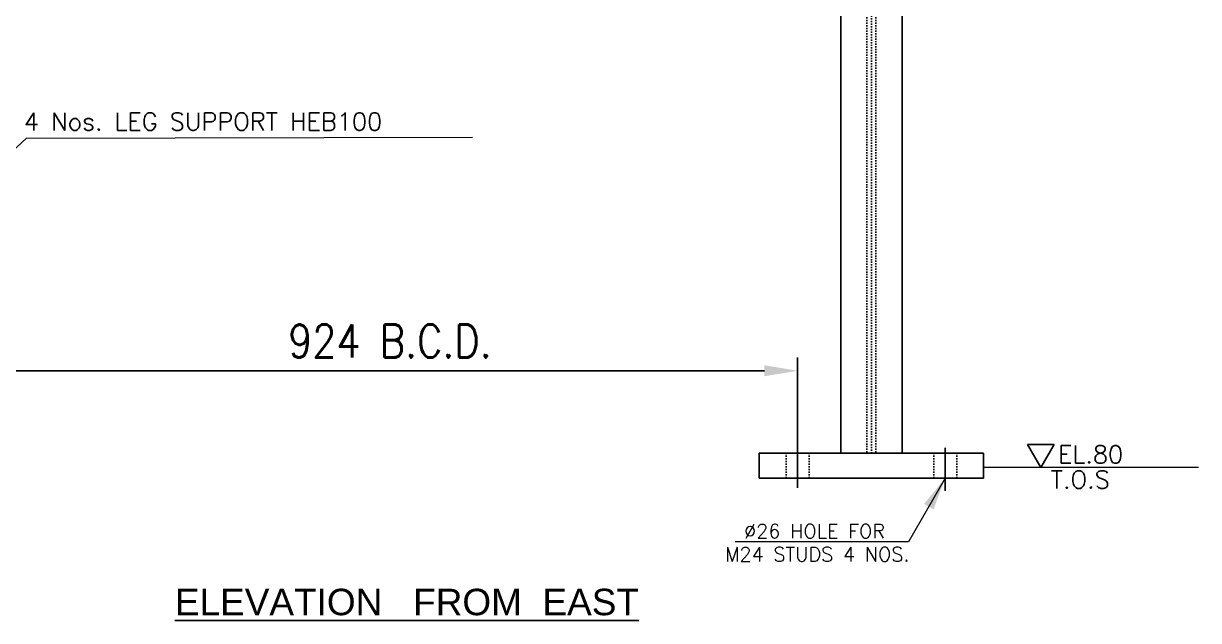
# Model space of a CAD drawing. Header units: inches. Extents: x -100737 to -99065, y -38026 to -37432.
# Drawn here: x -100606.1 to -100517.3, y -37735.1 to -37690 of the extents above; entities that cross this region are included whole.
import ezdxf
from ezdxf.enums import TextEntityAlignment as Align

# ---------------------------------------------------------------- set-up
doc = ezdxf.new("R2010")
doc.units = ezdxf.units.IN
doc.header["$LTSCALE"] = 200
doc.header["$MEASUREMENT"] = 0
for name, pattern in [('CENTER', [2, 1.25, -0.25, 0.25, -0.25]), ('CENTER2', [1.125, 0.75, -0.125, 0.125, -0.125]), ('DASHED', [0.75, 0.5, -0.25])]:
    doc.linetypes.add(name, pattern=pattern)
doc.layers.add('1 (CEN)', color=1, linetype='CENTER2', lineweight=9)
doc.layers.add('AM_5', color=3, linetype='Continuous', lineweight=15)
for name, color, linetype in [('CENTER', 1, 'CENTER'), ('CENTRE', 1, 'CENTER2'), ('DIMENSION', 8, 'Continuous'), ('EQPT', 6, 'Continuous'), ('text', 3, 'Continuous')]:
    doc.layers.add(name, color=color, linetype=linetype)
doc.styles.add('ARIAL', font='arial.ttf')
doc.styles.add('ROMANS', font='romans.shx', dxfattribs={"width": 0.85})
doc.dimstyles.new('VEP-8', dxfattribs={"dimscale": 0, "dimtxt": 2.5, "dimasz": 2.5, "dimexe": 1, "dimexo": 1, "dimgap": 1, "dimtad": 1, "dimdec": 0, "dimlfac": 15, "dimzin": 9, "dimdsep": 46, "dimtxsty": 'ROMANS', "dimcen": 0, "dimclrd": 256, "dimclre": 256, "dimclrt": 3, "dimadec": 0, "dimazin": 2, "dimtfac": 1, "dimtdec": 1, "dimtmove": 0, "dimatfit": 3, "dimfxl": 1, "dimlwd": -1, "dimlwe": -1, "dimarcsym": 1})
doc.dimstyles.new('VEP-8$0', dxfattribs={"dimscale": 0, "dimtxt": 2.5, "dimasz": 2.5, "dimexe": 1, "dimexo": 1, "dimgap": 1, "dimtad": 1, "dimdec": 0, "dimlfac": 15, "dimzin": 9, "dimdsep": 46, "dimtxsty": 'ROMANS', "dimcen": 0, "dimclrd": 256, "dimclre": 256, "dimclrt": 3, "dimadec": 0, "dimazin": 2, "dimtfac": 1, "dimtdec": 1, "dimtmove": 0, "dimatfit": 3, "dimfxl": 1, "dimlwd": -1, "dimlwe": -1, "dimarcsym": 1})

# ---------------------------------------------------------------- blocks, each defined once
blk = doc.blocks.new('*D107')
at = {"layer": 'Defpoints', "color": 0, "transparency": 16777216}
for p in [(-100547.558, -37716.2), (-100609.168, -37724.966), (-100547.558, -37725.036)]:
    blk.add_point(p, dxfattribs=at)
at = {"layer": 'DIMENSION', "transparency": 16777216}
for p, q in [((-100609.168, -37723.966), (-100609.168, -37715.2)), ((-100547.558, -37724.036), (-100547.558, -37715.2)), ((-100606.668, -37716.2), (-100550.058, -37716.2))]:
    blk.add_line(p, q, dxfattribs=at)
for points in [[(-100606.668, -37715.783), (-100606.668, -37716.616), (-100609.168, -37716.2)], [(-100550.058, -37716.616), (-100550.058, -37715.783), (-100547.558, -37716.2)]]:
    blk.add_solid(points, dxfattribs=at)
at = {"layer": 'DIMENSION', "color": 3, "linetype": 'DASHED', "ltscale": 10, "transparency": 16777216, "insert": (-100578.363, -37713.95), "char_height": 2.5, "attachment_point": 5, "style": 'ROMANS', "bg_fill": 3, "box_fill_scale": 1.25, "bg_fill_color": 256, "bg_fill_true_color": 13158600, "bg_fill_transparency": 0}
blk.add_mtext('924 B.C.D.', dxfattribs=at)
blk = doc.blocks.new('A$C32f367a6')
at = {"layer": 'text'}
for p, q in [((-18.1, 31.4), (18.1, 31.4)), ((0, 0), (-18.1, 31.4)), ((18.1, 31.4), (0, 0))]:
    blk.add_line(p, q, dxfattribs=at)

msp = doc.modelspace()

# ---------------------------------------------------------------- linework, layer by layer
for p, q in [((-100544.296, -37646.119), (-100544.296, -37722.438)), ((-100539.653, -37722.438), (-100539.653, -37646.584)), ((-100550.46, -37724.305), (-100550.46, -37722.438)), ((-100533.489, -37722.438), (-100550.46, -37722.438))]:
    msp.add_line(p, q)
at = {"layer": '1 (CEN)', "ltscale": 0.5}
msp.add_line((-100517.25, -37723.505), (-100533.489, -37723.505), dxfattribs=at)
at = {"layer": 'CENTER', "linetype": 'CENTER', "ltscale": 0.0001}
msp.add_line((-100541.975, -37645.753), (-100541.975, -37722.438), dxfattribs=at)
at = {"layer": 'CENTRE', "linetype": 'CENTER', "ltscale": 8}
for p, q in [((-100547.558, -37725.036), (-100547.558, -37722.028)), ((-100536.391, -37725.279), (-100536.391, -37722.028))]:
    msp.add_line(p, q, dxfattribs=at)
at = {"layer": 'DIMENSION', "color": 7, "linetype": 'DASHED', "ltscale": 0.0001}
for p, q in [((-100542.308, -37645.685), (-100542.308, -37722.438)), ((-100541.641, -37645.876), (-100541.641, -37722.438))]:
    msp.add_line(p, q, dxfattribs=at)
at = {"layer": 'DIMENSION', "linetype": 'DASHED', "ltscale": 0.001}
for p, q in [((-100548.424, -37724.305), (-100548.424, -37722.438)), ((-100546.691, -37724.305), (-100546.691, -37722.438)), ((-100537.258, -37724.305), (-100537.258, -37722.438)), ((-100535.525, -37724.305), (-100535.525, -37722.438))]:
    msp.add_line(p, q, dxfattribs=at)
at = {"layer": 'DIMENSION', "color": 0, "linetype": 'DASHED'}
msp.add_line((-100533.489, -37722.438), (-100533.489, -37724.305), dxfattribs=at)

# ---------------------------------------------------------------- block references
at = {"layer": 'text', "xscale": 0.05555555555555558, "yscale": 0.05555555555555558, "zscale": 0.05555555555555558}
msp.add_blockref('A$C32f367a6', (-100529.164, -37723.505), dxfattribs=at)

# ---------------------------------------------------------------- texts
at = {"layer": 'DIMENSION', "color": 3, "style": 'ROMANS'}
for s, height, p in [('4 Nos. LEG SUPPORT HEB100', 1.33333, (-100606.038, -37698.032)), ('%%C26 HOLE FOR', 1.06667, (-100551.595, -37728.857)), ('M24 STUDS 4 NOS.', 1.06667, (-100553.042, -37730.603))]:
    msp.add_text(s, height=height, dxfattribs=at).set_placement(p)
at = {"layer": 'EQPT', "style": 'ARIAL'}
msp.add_text('%%UELEVATION   FROM  EAST', height=2, dxfattribs=at).set_placement((-100577.084, -37733.674), align=Align.MIDDLE_CENTER)
at = {"layer": 'text', "style": 'ROMANS'}
for s, p in [('EL.80', (-100527.86, -37723.19)), ('T.O.S', (-100528.408, -37725.087))]:
    msp.add_text(s, height=1.3333, dxfattribs=at).set_placement(p)

# ---------------------------------------------------------------- leaders
at = {"layer": 'AM_5'}
msp.add_leader([(-100612.43, -37704.724), (-100605.833, -37698.622), (-100572.125, -37698.555)], dimstyle='VEP-8', override={"dimscale": 1, "dimclrd": 8, "dimclre": 8}, dxfattribs=at)

# ---------------------------------------------------------------- next in the draw order: dimensions: what is measured, and where the dimension line sits
at = {"layer": 'DIMENSION', "color": 0, "linetype": 'DASHED'}
dim = msp.add_linear_dim(base=(-100547.558, -37716.2, 2.683), p1=(-100609.168, -37724.966), p2=(-100547.558, -37725.036), text='924 B.C.D.', dimstyle='VEP-8$0', override={"dimscale": 1, "dimtxt": 2.5, "dimlfac": 1, "dimtxsty": 'ROMANS', "dimfxl": 1.5, "dimtfill": 1}, dxfattribs=at)
dim.commit()
dim.dimension.update_dxf_attribs({"geometry": '*D107', "text_midpoint": (-100578.363, -37713.95, 2.683)})

# ---------------------------------------------------------------- next in the draw order: linework, layer by layer
msp.add_line((-100533.489, -37724.305), (-100550.46, -37724.305))

# ---------------------------------------------------------------- next in the draw order: leaders
at = {"layer": 'AM_5'}
msp.add_leader([(-100536.391, -37724.305), (-100539.166, -37729.123), (-100552.263, -37729.123)], dimstyle='VEP-8', override={"dimscale": 1, "dimclrd": 8, "dimclre": 8}, dxfattribs=at)

doc.saveas('drawing.dxf')
